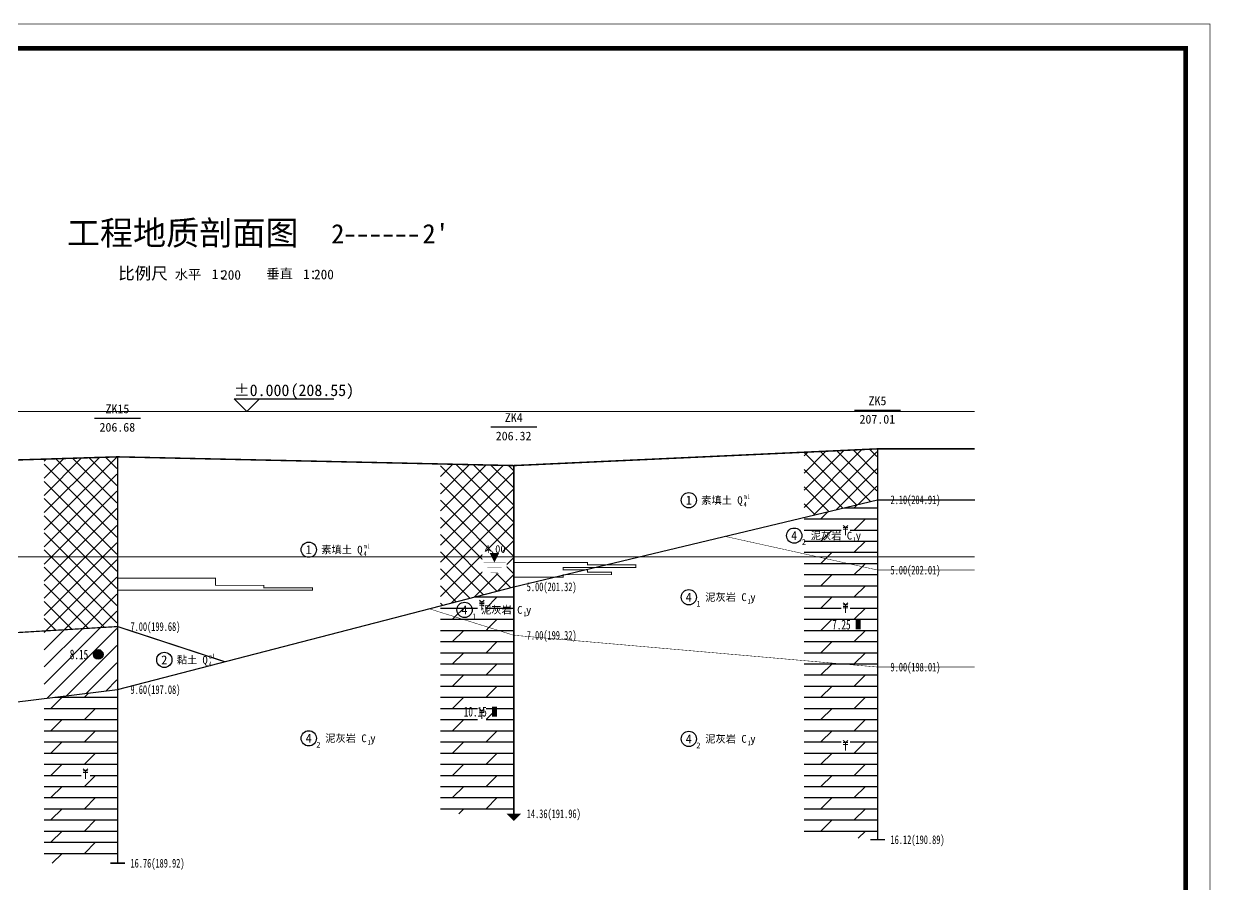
# Model space of a CAD drawing. Header units: millimetres. Extents: x -255 to 9196, y 129 to 426.
# Drawn here: x 781 to 1025.6, y 248.9 to 426.4 of the extents above; entities that cross this region are included whole.
import ezdxf
from ezdxf.enums import TextEntityAlignment as Align

# ---------------------------------------------------------------- set-up
doc = ezdxf.new("R2010")
doc.units = ezdxf.units.MM
doc.linetypes.add('sx', pattern=[10, 5, 0, 5, 0])
for name, color, linetype in [('GiCAD_PouMian', 7, 'Continuous'), ('GICAD_QUYANG', 7, 'Continuous'), ('地质-原位曲线', 7, 'Continuous'), ('地质-图框', 7, 'Continuous'), ('地质-地层符号', 3, 'Continuous'), ('地质-地层线', 7, 'Continuous'), ('地质-地面线', 7, 'Continuous'), ('地质-填充花纹', 4, 'Continuous'), ('地质-文字', 7, 'Continuous'), ('地质-水位线', 5, 'Continuous'), ('地质-钻孔', 7, 'Continuous')]:
    doc.layers.add(name, color=color, linetype=linetype)
doc.layers.add('不打印', color=7, linetype='Continuous', plot=False)
doc.styles.add('LZ_FONTS_FS', font='simfang.ttf', dxfattribs={"width": 0.7})
doc.styles.add('LZ_PMT_LINE', font='', dxfattribs={"height": 2})
doc.styles.get("Standard").update_dxf_attribs({"font": 'simfang.ttf', "height": 2.5})
doc.styles.add('地下水位', font='', dxfattribs={"width": 0.7, "height": 1.58})
doc.styles.add('地层编号', font='', dxfattribs={"width": 0.7, "height": 1.85})
doc.styles.add('层底标注', font='', dxfattribs={"width": 0.7, "height": 1.8})
doc.styles.add('岩土名称', font='simfang.ttf', dxfattribs={"width": 0.7, "height": 1.55})
doc.styles.add('时代', font='', dxfattribs={"width": 0.7, "height": 1.6})
doc.styles.add('标题', font='simfang.ttf', dxfattribs={"width": 0.7, "height": 8})
doc.styles.add('钻孔标注', font='', dxfattribs={"width": 0.7, "height": 1.8})
doc.styles.get('LZ_PMT_LINE').set_extended_font_data('SimSun')
doc.styles.get('地下水位').set_extended_font_data('FangSong_GB2312')
doc.styles.get('地层编号').set_extended_font_data('FangSong_GB2312')
doc.styles.get('层底标注').set_extended_font_data('FangSong_GB2312')
doc.styles.get('时代').set_extended_font_data('FangSong_GB2312')
doc.styles.get('钻孔标注').set_extended_font_data('FangSong_GB2312')
doc.linetypes.add('bzhjcx', pattern='A,0.001,[2,XX1.shx,S=1,R=0,X=1,Y=0],-2', length=2.001)
doc.linetypes.add('swx', pattern='A,7,-1.5,["●",LZ_PMT_LINE,S=0.05,R=0,X=0,Y=0],-1.5', length=10)
pattern_1 = [(0, (0, 0), (0, 2.3), []), (45, (0, 0), (4e-16, 4.6), [3.25269, -6.505382])]
pattern_2 = [(45, (0, 0), (-1.767767, 1.767767), []), (135, (0, 0), (-1.767767, -1.767767), [])]

# ---------------------------------------------------------------- blocks, each defined once
blk = doc.blocks.new('FHzhong.dwg')
at = {"color": 1, "lineweight": 0}
for p, q in [((1.06, 1.62), (0.57, 2.04)), ((0.57, 1.62), (1.53, 1.62)), ((0.57, 1.25), (1.53, 1.25)), ((1.05, 0), (1.05, 1.62)), ((1.06, 1.62), (1.53, 2.04))]:
    blk.add_line(p, q, dxfattribs=at)
blk = doc.blocks.new('WipeoutBlock')
blk.add_wipeout([(0, 0), (0, 1), (1, 1), (1, 0)])
blk = doc.blocks.new('FHqiang.dwg')
at = {"color": 1, "lineweight": 0}
for p, q in [((1.06, 1.62), (0.57, 2.04)), ((0.57, 1.62), (1.53, 1.62)), ((0.57, 1.32), (1.53, 1.32)), ((0.57, 1.02), (1.53, 1.02)), ((1.05, 0), (1.05, 1.62)), ((1.06, 1.62), (1.53, 2.04))]:
    blk.add_line(p, q, dxfattribs=at)
blk = doc.blocks.new('gkqy_yuan.dwg不标1')
at = {"layer": 'GiCAD_PouMian'}
h = blk.add_hatch(color=1, dxfattribs=at)
edge = h.paths.add_edge_path()
edge.add_arc((0, 0), 1, 0, 360)
at = {"layer": 'GICAD_QUYANG', "color": 1}
blk.add_circle((0, 0), 1, dxfattribs=at)
blk = doc.blocks.new('gkqy_yan.dwg不标1', base_point=(0, -1))
at = {"color": 1}
blk.add_solid([(-0.5, -2), (-0.5, 0), (0.5, -2), (0.5, 0)], dxfattribs=at)
blk = doc.blocks.new('shuiweifh')
at = {"linetype": 'swx'}
blk.add_wipeout([(-2.47, -2.24), (2.54, -2.24), (2.54, 2.22), (-2.47, 2.22)], dxfattribs=at).dxf.layer = '地质-水位线'
at = {"color": 5}
blk.add_lwpolyline([(0, 0, 0, 2, 0), (0, 2, 2, 2, 0)], format="xyseb", dxfattribs=at)
for points, const_width in [([(-2.25, 0.02), (2.32, 0.02)], 0.075), ([(-1.5, -1), (1.5, -1)], 0.075), ([(-0.75, -2), (0.75, -2)], 0.05)]:
    blk.add_lwpolyline(points, dxfattribs=dict(at, const_width=const_width))
blk = doc.blocks.new('zxdt')
blk.add_lwpolyline([(0, 0, 3, 0, 0), (0, -1.5, 0, 0, 0)], format="xyseb")
blk = doc.blocks.new('GC5')
blk.add_wipeout([(-2.26, 6.01), (17.92, 6.01), (17.93, 2.69), (-2.15, 2.71), (-2.27, 2.72)])
blk.add_text('(208.55)', height=2.408).set_placement((9.01, 3.19))
blk.add_wipeout([(-2.8, 2.72), (2.91, 2.72), (0.06, -0.14), (0.06, -0.14)])
at = {"color": 3}
for p, q in [((0, 0), (-2.6, 2.6)), ((-2.6, 2.6), (17.93, 2.6)), ((0, 0), (2.59, 2.6))]:
    blk.add_line(p, q, dxfattribs=at)
blk.add_text('±0.000', height=2.408).set_placement((-2.69, 3.18))

msp = doc.modelspace()

# ---------------------------------------------------------------- hatches: boundary and pattern name
at = {"layer": '地质-填充花纹', "linetype": 'Continuous'}
h = msp.add_hatch(dxfattribs=at)
h.set_pattern_fill('GKSTT', scale=0.5, style=0, pattern_type=2)
h.set_pattern_definition(pattern_2)
h.paths.add_polyline_path([(956.86, 328.2), (941.86, 324.61), (941.86, 338.04), (956.86, 338.73)])
h = msp.add_hatch(dxfattribs=at)
h.set_pattern_fill('GKSTT', scale=0.5, style=0, pattern_type=2)
h.set_pattern_definition(pattern_2)
h.paths.add_polyline_path([(800.21, 302.08), (785.21, 301.18), (785.21, 336.62), (800.21, 337.09)])
h = msp.add_hatch(dxfattribs=at)
h.set_pattern_fill('GKSTT', scale=0.5, style=0, pattern_type=2)
h.set_pattern_definition(pattern_2)
h.paths.add_polyline_path([(881.88, 335.29), (881.88, 310.25), (866.88, 306.36), (866.88, 335.62)])
h = msp.add_hatch(dxfattribs=at)
h.set_pattern_fill('GKNHY1', scale=0.5, style=0, pattern_type=2)
h.set_pattern_definition(pattern_1)
h.paths.add_polyline_path([(956.86, 313.77), (941.86, 317.08), (941.86, 324.61), (956.86, 328.2)])
h = msp.add_hatch(dxfattribs=at)
h.set_pattern_fill('GKNHY1', scale=0.5, style=0, pattern_type=2)
h.set_pattern_definition(pattern_1)
h.paths.add_polyline_path([(956.86, 313.77), (956.86, 293.75), (941.86, 295.06), (941.86, 317.08)])
h = msp.add_hatch(dxfattribs=at)
h.set_pattern_fill('GKNHY1', scale=0.5, style=0, pattern_type=2)
h.set_pattern_definition(pattern_1)
h.paths.add_polyline_path([(881.88, 300.34), (866.88, 305.04), (866.88, 306.36), (881.88, 310.25)])
h = msp.add_hatch(dxfattribs=at)
h.set_pattern_fill('GKNHY1', scale=0.5, style=0, pattern_type=2)
h.set_pattern_definition(pattern_1)
h.paths.add_polyline_path([(881.88, 300.34), (881.88, 263.49), (866.88, 263.49), (866.88, 305.04)])
h = msp.add_hatch(dxfattribs=at)
h.set_pattern_fill('GKNXT', scale=0.5, style=0, pattern_type=2)
h.set_pattern_definition([(45, (0, 0), (-1.767767, 1.767767), [])])
h.paths.add_polyline_path([(800.21, 289.07), (785.21, 287.23), (785.21, 301.18), (800.21, 302.08)])
h = msp.add_hatch(dxfattribs=at)
h.set_pattern_fill('GKNHY1', scale=0.5, style=0, pattern_type=2)
h.set_pattern_definition(pattern_1)
h.paths.add_polyline_path([(956.86, 293.75), (956.86, 258.15), (941.86, 259.22), (941.86, 295.06)])
h = msp.add_hatch(dxfattribs=at)
h.set_pattern_fill('GKNHY1', scale=0.5, style=0, pattern_type=2)
h.set_pattern_definition(pattern_1)
h.paths.add_polyline_path([(800.21, 253.29), (785.21, 253.29), (785.21, 287.23), (800.21, 289.07)])

# ---------------------------------------------------------------- linework, layer by layer
at = {"lineweight": 40, "elevation": -12.5}
for points in [[(847.37, 382.73), (849.12, 382.73)], [(849.99, 382.73), (851.75, 382.73)], [(852.62, 382.73), (854.37, 382.73)], [(855.24, 382.73), (857, 382.73)], [(857.87, 382.73), (859.62, 382.73)], [(860.49, 382.73), (862.24, 382.73)]]:
    msp.add_lwpolyline(points, dxfattribs=at)
at = {"layer": '地质-原位曲线', "color": 3, "linetype": 'Continuous', "const_width": 0.2, "flags": 128}
for points in [[(882.18, 315.29), (897.18, 315.29), (897.18, 314.79), (907.18, 314.79), (907.18, 314.29), (892.18, 314.29), (892.18, 313.79), (897.18, 313.79), (897.18, 313.29), (902.18, 313.29), (902.18, 312.79), (892.18, 312.79), (892.18, 312.29), (882.18, 312.29)], [(800.51, 312.09), (820.51, 312.09), (820.51, 311.59), (820.51, 311.09), (820.51, 310.59), (830.51, 310.59), (830.51, 310.09), (840.51, 310.09), (840.51, 309.59), (800.51, 309.59)]]:
    msp.add_lwpolyline(points, dxfattribs=at)
at = {"layer": '地质-地层符号', "color": 7, "linetype": 'Continuous'}
for centre in [(918.09, 328.14), (939.82, 320.84), (839.76, 317.94), (918.09, 308.14), (809.99, 295.21), (839.76, 279.04), (918.09, 278.92)]:
    msp.add_ellipse(centre, major_axis=(0, 1.57), ratio=1, dxfattribs=at)
at = {"layer": '地质-地层线', "color": 4, "linetype": 'bzhjcx', "flags": 128}
for points in [[(882.03, 310.29), (957.01, 328.24), (977.01, 328.24)], [(676.97, 276.39), (696.97, 276.39), (800.36, 289.09), (882.03, 310.29)]]:
    msp.add_lwpolyline(points, dxfattribs=at)
at = {"layer": '地质-地层线', "color": 2, "const_width": 0.1, "flags": 128}
for points in [[(925.5, 320.7), (957.01, 313.74), (977.01, 313.74)], [(864.58, 305.76), (882.03, 300.29), (957.01, 293.74), (977.01, 293.74)]]:
    msp.add_lwpolyline(points, dxfattribs=at)
at = {"layer": '地质-地层线', "color": 4, "const_width": 0.25, "flags": 128}
msp.add_lwpolyline([(676.97, 295.89), (696.97, 295.89), (800.36, 302.09), (822.48, 294.83)], dxfattribs=at)
at = {"layer": '地质-地面线', "color": 3, "linetype": 'Continuous', "const_width": 0.3}
msp.add_lwpolyline([(676.97, 333.89), (696.97, 333.89), (800.36, 337.09), (882.03, 335.29), (957.01, 338.74), (977.01, 338.74)], dxfattribs=at)
at = {"layer": '地质-钻孔', "color": 7, "linetype": 'Continuous'}
for p, q in [((795.63, 345.09), (805.1, 345.09)), ((952.27, 346.74), (961.75, 346.74)), ((877.3, 343.29), (886.77, 343.29))]:
    msp.add_line(p, q, dxfattribs=at)
at = {"layer": '地质-钻孔', "color": 7, "linetype": 'sx', "const_width": 0.3, "flags": 128}
for points in [[(957.01, 338.74), (957.01, 258.14)], [(800.36, 337.09), (800.36, 253.29)], [(882.03, 335.29), (882.03, 263.49)]]:
    msp.add_lwpolyline(points, dxfattribs=at)
at = {"layer": '地质-钻孔', "color": 7, "linetype": 'Continuous', "const_width": 0.3, "flags": 128}
for points in [[(955.51, 258.14), (958.51, 258.14)], [(798.86, 253.29), (801.86, 253.29)]]:
    msp.add_lwpolyline(points, dxfattribs=at)

# ---------------------------------------------------------------- block references
at = {"layer": 'GICAD_QUYANG', "linetype": 'Continuous'}
for name, p in [('gkqy_yan.dwg不标1', (953.01, 302.49)), ('gkqy_yuan.dwg不标1', (796.36, 296.34)), ('gkqy_yan.dwg不标1', (878.03, 284.54))]:
    msp.add_blockref(name, p, dxfattribs=at)
at = {"layer": '地质-钻孔', "linetype": 'Continuous'}
msp.add_blockref('zxdt', (882.03, 263.49), dxfattribs=at)

# ---------------------------------------------------------------- texts
at = {"style": 'LZ_FONTS_FS'}
msp.add_text('2', height=4, dxfattribs=at).set_placement((847.11, 381.09, -12.5), align=Align.RIGHT)
for s, height, p in [("2'", 4, (863.19, 381.1, -12.5)), ('比例尺', 2.5, (800.47, 373.69, -12.5)), ('水平', 2, (812.14, 373.71, -12.5)), ('1：', 2, (819.78, 373.78, -12.5)), ('200', 2, (821.7, 373.62, -12.5)), ('垂直', 2, (831.02, 373.86, -12.5)), ('1：', 2, (838.6, 373.77, -12.5)), ('200', 2, (840.85, 373.71, -12.5))]:
    msp.add_text(s, height=height, dxfattribs=at).set_placement(p)
at = {"layer": 'GiCAD_PouMian', "color": 7, "style": '标题'}
msp.add_text('工程地质剖面图', height=5, dxfattribs=at).set_placement((789.9, 380.77))
at = {"layer": 'GICAD_QUYANG', "color": 1, "linetype": 'Continuous', "width": 0.7}
msp.add_text('8.15', height=2, dxfattribs=at).set_placement((790.49, 295.34))
at = {"layer": '地质-地层符号', "color": 7, "linetype": 'Continuous'}
for s, height, style, p in [('1', 1.85, '地层编号', (917.45, 327.22)), ('素填土', 1.55, '岩土名称', (920.65, 327.37)), ('Q', 1.6, '时代', (928.09, 327.34)), ('4', 1.85, '地层编号', (939.18, 319.92)), ('y', 1.6, '时代', (952.49, 320.04)), ('1', 1.85, '地层编号', (839.12, 317.02)), ('素填土', 1.55, '岩土名称', (842.33, 317.17)), ('Q', 1.6, '时代', (849.76, 317.14)), ('2', 1.2, '地层编号', (941.38, 318.92)), ('4', 1.85, '地层编号', (917.45, 307.22)), ('泥灰岩', 1.55, '岩土名称', (921.48, 307.37)), ('C', 1.6, '时代', (928.92, 307.34)), ('y', 1.6, '时代', (930.76, 307.34)), ('4', 1.85, '地层编号', (871.23, 304.6)), ('C', 1.6, '时代', (882.71, 304.73)), ('y', 1.6, '时代', (884.54, 304.73)), ('1', 1.2, '地层编号', (919.65, 306.22)), ('2', 1.85, '地层编号', (809.35, 294.29)), ('黏土', 1.55, '岩土名称', (812.55, 294.44)), ('Q', 1.6, '时代', (817.84, 294.41)), ('4', 1.85, '地层编号', (839.12, 278.12)), ('泥灰岩', 1.55, '岩土名称', (843.16, 278.27)), ('C', 1.6, '时代', (850.59, 278.24)), ('y', 1.6, '时代', (852.43, 278.24)), ('4', 1.85, '地层编号', (917.45, 277.99)), ('泥灰岩', 1.55, '岩土名称', (921.48, 278.14)), ('C', 1.6, '时代', (928.92, 278.12)), ('y', 1.6, '时代', (930.76, 278.12)), ('2', 1.2, '地层编号', (841.33, 277.12)), ('2', 1.2, '地层编号', (919.65, 276.99))]:
    msp.add_text(s, height=height, dxfattribs=dict(at, style=style)).set_placement(p)
at = {"layer": '地质-地层符号', "color": 7, "linetype": 'Continuous', "style": '时代', "width": 0.8}
for s, p in [('4', (929.39, 326.84)), ('ml', (929.39, 328.41)), ('ml', (851.07, 318.21)), ('4', (851.07, 316.64)), ('1', (930.23, 306.84)), ('1', (884.01, 304.23)), ('el', (819.15, 295.48)), ('4', (819.15, 293.91)), ('1', (851.9, 277.74)), ('1', (930.23, 277.62))]:
    msp.add_text(s, height=0.96, dxfattribs=at).set_placement(p)
at = {"layer": '地质-文字', "color": 7, "linetype": 'Continuous', "style": '层底标注', "width": 0.7}
for s, p in [('2.10(204.91)', (959.66, 327.34)), ('5.00(202.01)', (959.66, 312.84)), ('5.00(201.32)', (884.68, 309.39)), ('7.00(199.68)', (803.01, 301.19)), ('7.00(199.32)', (884.68, 299.39)), ('9.00(198.01)', (959.66, 292.84)), ('9.60(197.08)', (803.01, 288.19)), ('14.36(191.96)', (884.68, 262.59)), ('16.12(190.89)', (959.66, 257.24)), ('16.76(189.92)', (803.01, 252.39))]:
    msp.add_text(s, height=1.8, dxfattribs=at).set_placement(p)
at = {"layer": '地质-钻孔', "color": 7, "linetype": 'Continuous', "style": '钻孔标注'}
for s, p in [('ZK15', (797.87, 346.09)), ('ZK5', (955.14, 347.74)), ('ZK4', (880.17, 344.29)), ('207.01', (953.27, 343.94)), ('206.68', (796.63, 342.29)), ('206.32', (878.3, 340.49))]:
    msp.add_text(s, height=1.8, dxfattribs=at).set_placement(p)

# ---------------------------------------------------------------- next in the draw order: block references
at = {"layer": '地质-填充花纹', "linetype": 'Continuous', "xscale": 1.762031016556466, "yscale": 2.838761826268114}
for p in [(949.52, 320.52), (874.55, 305.1), (949.52, 304.52), (874.55, 282.69), (949.52, 276.15), (792.88, 270.32)]:
    msp.add_blockref('WipeoutBlock', p, dxfattribs=at)

# ---------------------------------------------------------------- next in the draw order: linework, layer by layer
at = {"layer": '不打印', "linetype": 'Continuous', "const_width": 0.15}
msp.add_lwpolyline([(605.49, 129.34), (1025.49, 129.34), (1025.49, 426.34), (605.49, 426.34), (605.49, 129.34)], dxfattribs=at)
at = {"layer": '地质-图框', "linetype": 'Continuous', "const_width": 1}
msp.add_lwpolyline([(610.49, 134.34), (1020.49, 134.34), (1020.49, 421.34), (610.49, 421.34), (610.49, 134.34), (1020.49, 134.34)], dxfattribs=at)
at = {"layer": '地质-地层符号', "color": 7, "linetype": 'Continuous'}
msp.add_ellipse((871.87, 305.53), major_axis=(0, 1.57), ratio=1, dxfattribs=at)

# ---------------------------------------------------------------- next in the draw order: block references
at = {"layer": '地质-填充花纹', "linetype": 'Continuous'}
for name, p in [('FHzhong.dwg', (949.36, 320.92)), ('FHqiang.dwg', (874.38, 305.5)), ('FHqiang.dwg', (949.36, 304.92)), ('FHzhong.dwg', (874.38, 283.09)), ('FHzhong.dwg', (949.36, 276.55)), ('FHzhong.dwg', (792.71, 270.72))]:
    msp.add_blockref(name, p, dxfattribs=at)

# ---------------------------------------------------------------- next in the draw order: texts
at = {"layer": 'GICAD_QUYANG', "color": 1, "linetype": 'Continuous', "width": 0.7}
for s, p in [('7.25', (947.63, 301.49)), ('10.15', (871.69, 283.54))]:
    msp.add_text(s, height=2, dxfattribs=at).set_placement(p)
at = {"layer": '地质-地层符号', "color": 7, "linetype": 'Continuous'}
for s, height, style, p in [('泥灰岩', 1.55, '岩土名称', (943.22, 320.07)), ('C', 1.6, '时代', (950.65, 320.04)), ('泥灰岩', 1.55, '岩土名称', (875.27, 304.75)), ('1', 1.2, '地层编号', (873.44, 303.6))]:
    msp.add_text(s, height=height, dxfattribs=dict(at, style=style)).set_placement(p)
at = {"layer": '地质-地层符号', "color": 7, "linetype": 'Continuous', "style": '时代', "width": 0.8}
msp.add_text('1', height=0.96, dxfattribs=at).set_placement((951.96, 319.54))

# ---------------------------------------------------------------- next in the draw order: block references
at = {"linetype": 'Continuous'}
msp.add_blockref('GC5', (826.99, 346.44), dxfattribs=at)
at = {"layer": '地质-水位线', "color": 7, "linetype": 'swx'}
msp.add_blockref('shuiweifh', (878.03, 315.29), dxfattribs=at)

# ---------------------------------------------------------------- next in the draw order: linework, layer by layer
at = {"color": 6, "linetype": 'swx', "const_width": 0.2, "flags": 128}
msp.add_lwpolyline([(676.97, 316.44), (977.02, 316.44)], dxfattribs=at)
at = {"layer": '地质-水位线', "color": 5, "linetype": 'swx', "const_width": 0.2, "flags": 128}
msp.add_lwpolyline([(676.97, 346.44), (977.01, 346.44)], dxfattribs=at)

# ---------------------------------------------------------------- next in the draw order: texts
at = {"layer": '地质-水位线', "color": 5, "linetype": 'swx', "style": '地下水位'}
msp.add_text('4.00', height=1.58, dxfattribs=at).set_placement((876.03, 317.29))

doc.saveas('drawing.dxf')
